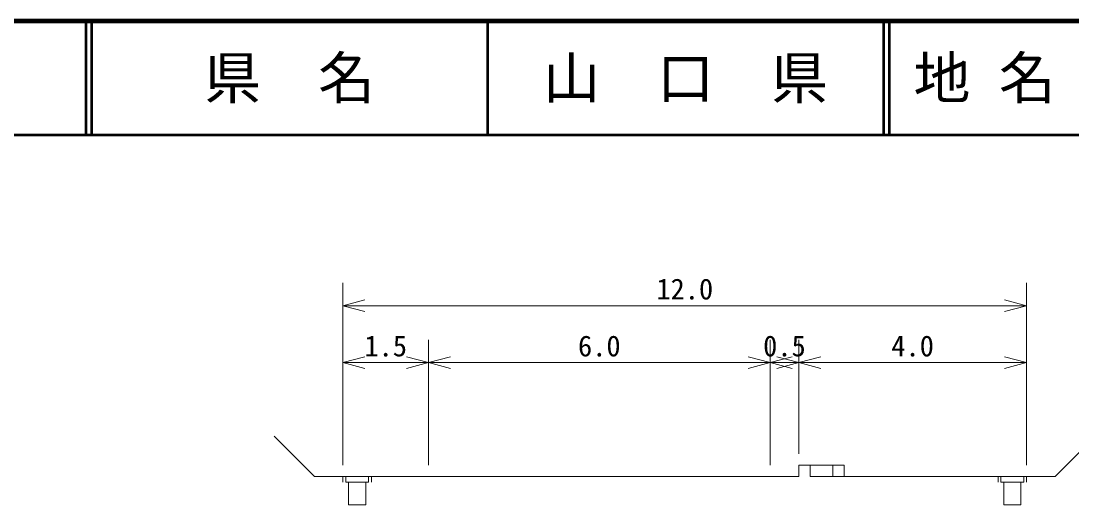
# Model space of a CAD drawing. Units: millimetres on the paper, enlarged 1000 times, with parts at other scales. Extents: x 40000 to 680000, y 20000 to 380000.
# Drawn here: x 292050 to 384296, y 337500 to 380000 of the extents above; entities that cross this region are included whole.
import ezdxf
from ezdxf.enums import TextEntityAlignment as Align

# ---------------------------------------------------------------- set-up
doc = ezdxf.new("R2010")
doc.units = ezdxf.units.MM
doc.header["$LTSCALE"] = 1000
for name, color, linetype, lineweight in [('M-STR-HTXT', 7, 'Continuous', 13), ('M-TTL', 2, 'Continuous', 140), ('M-TTL-LINE', 7, 'Continuous', 50)]:
    doc.layers.add(name, color=color, linetype=linetype, lineweight=lineweight)
doc.layers.add('M-TTL-TXT', color=7, linetype='Continuous')
doc.styles.add('ＭＳ ゴシック', font='')
doc.styles.get('ＭＳ ゴシック').set_extended_font_data('MS Gothic')

msp = doc.modelspace()

# ---------------------------------------------------------------- linework, layer by layer
at = {"layer": 'M-STR-HTXT'}
for p, q in [((320307, 341000), (320307, 357000)), ((380307, 341000), (380307, 357000)), ((322239, 355518), (320307, 355000)), ((380307, 355000), (378375, 355518)), ((320307, 355000), (380307, 355000)), ((320307, 355000), (322239, 354482)), ((378375, 354482), (380307, 355000)), ((327807, 341000), (327807, 352000)), ((357807, 341000), (357807, 352000)), ((360307, 342000), (360307, 352000)), ((322239, 350518), (320307, 350000)), ((320307, 350000), (327807, 350000)), ((320307, 350000), (322239, 349482)), ((327807, 350000), (325875, 350518)), ((325875, 349482), (327807, 350000)), ((329739, 350518), (327807, 350000)), ((327807, 350000), (357807, 350000)), ((327807, 350000), (329739, 349482)), ((357807, 350000), (355875, 350518)), ((355875, 349482), (357807, 350000)), ((359739, 350518), (357807, 350000)), ((357807, 350000), (360307, 350000)), ((357807, 350000), (359739, 349482)), ((360307, 350000), (358375, 350518)), ((358375, 349482), (360307, 350000)), ((362239, 350518), (360307, 350000)), ((360307, 350000), (380307, 350000)), ((360307, 350000), (362239, 349482)), ((380307, 350000), (378375, 350518)), ((378375, 349482), (380307, 350000)), ((317807, 340000), (314272, 343536)), ((382807, 340000), (386343, 343536)), ((360307, 340000), (360307, 341000)), ((360307, 341000), (361307, 341000)), ((361307, 340000), (361307, 341000)), ((363307, 341000), (361307, 341000)), ((363307, 340000), (363307, 341000)), ((364307, 341000), (363307, 341000)), ((364307, 340000), (364307, 341000)), ((320307, 340000), (317807, 340000)), ((320307, 340000), (320307, 339500)), ((320307, 340000), (327807, 340000)), ((320557, 340000), (320557, 339500)), ((320557, 339500), (322557, 339500)), ((320807, 339500), (320807, 337500)), ((322307, 339500), (322307, 337500)), ((322557, 340000), (322557, 339500)), ((322807, 340000), (322807, 339500)), ((327807, 340000), (357807, 340000)), ((357807, 340000), (360307, 340000)), ((361307, 340000), (380307, 340000)), ((377807, 340000), (377807, 339500)), ((378057, 340000), (378057, 339500)), ((378057, 339500), (380057, 339500)), ((378307, 339500), (378307, 337500)), ((379807, 339500), (379807, 337500)), ((380057, 340000), (380057, 339500)), ((380307, 340000), (382807, 340000)), ((380307, 340000), (380307, 339500)), ((320807, 337500), (322307, 337500)), ((378307, 337500), (379807, 337500))]:
    msp.add_line(p, q, dxfattribs=at)
at = {"layer": 'M-TTL'}
msp.add_line((680000, 380000), (40000, 380000), dxfattribs=at)
at = {"layer": 'M-TTL-LINE'}
for p, q in [((297750, 380000), (297750, 370000)), ((298250, 380000), (298250, 370000)), ((333000, 380000), (333000, 370000)), ((367750, 380000), (367750, 370000)), ((368250, 380000), (368250, 370000)), ((40000, 370000), (680000, 370000))]:
    msp.add_line(p, q, dxfattribs=at)

# ---------------------------------------------------------------- texts
at = {"layer": 'M-STR-HTXT', "style": 'ＭＳ ゴシック'}
for s, p in [('12.0', (350307, 355000)), ('1.5', (324057, 350000)), ('6.0', (342807, 350000)), ('0.5', (359057, 350000)), ('4.0', (370307, 350000))]:
    msp.add_text(s, height=1833, dxfattribs=at).set_placement(p, align=Align.BOTTOM_CENTER)
at = {"layer": 'M-TTL-TXT', "style": 'ＭＳ ゴシック'}
for s, p in [('県\u3000名', (315625, 375000)), ('山\u3000口\u3000県', (350375, 375000))]:
    msp.add_text(s, height=3666, dxfattribs=at).set_placement(p, align=Align.MIDDLE_CENTER)
msp.add_text('地 名', height=3666, dxfattribs=at).set_placement((370380, 375000), align=Align.MIDDLE_LEFT)

doc.saveas('drawing.dxf')
